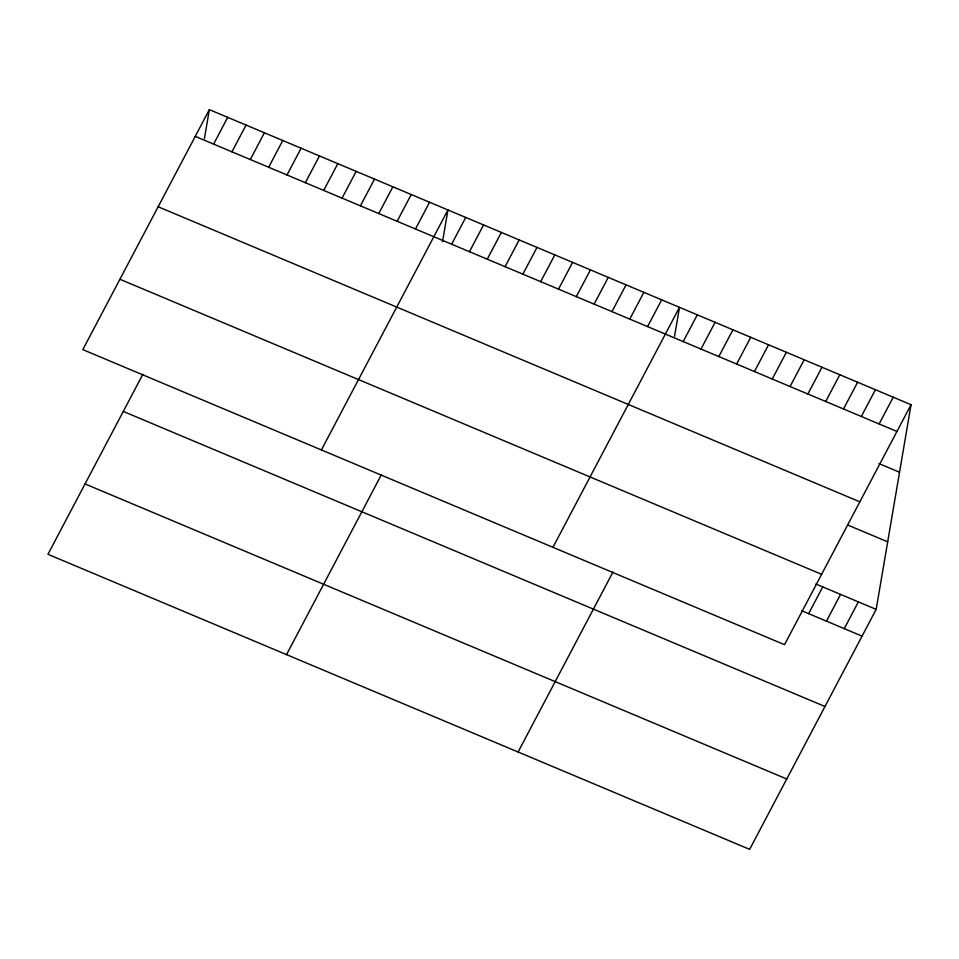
<?xml version="1.0" encoding="UTF-8"?>
<svg xmlns="http://www.w3.org/2000/svg" width="959" height="959" viewBox="0 0 959 959"><rect width="100%" height="100%" fill="white"/><g stroke="black" fill="none" stroke-linecap="round" stroke-linejoin="round"><path stroke-width="1.44" d="M204.423 138.576L209.35 109.638L911.05 404.698L876.178 609.373L749.65 849.362L47.95 554.302L142.843 374.334M442.531 241.656L447.937 209.961L321.397 449.951M674.561 336.273L679.487 307.324L552.959 547.313M209.35 109.638L82.822 349.627L784.522 644.688L911.05 404.698M213.605 144.102L227.703 117.346M231.958 151.822L246.055 125.066M250.299 159.542L264.408 132.786M268.652 167.262L282.761 140.505M287.005 174.97L301.114 148.213M305.358 182.69L319.467 155.933M323.71 190.409L337.82 163.653M342.063 198.129L356.173 171.373M360.416 205.837L374.525 179.093M378.769 213.557L392.878 186.801M397.122 221.277L411.231 194.521M415.475 228.997L429.584 202.241M451.641 244.197L465.738 217.441M469.454 251.69L483.552 224.933M487.256 259.182L501.365 232.426M286.525 654.625L381.418 474.657M505.069 266.674L519.179 239.918M522.883 274.166L536.992 247.41M540.696 281.646L554.805 254.902M558.51 289.138L572.619 262.382M576.323 296.631L590.432 269.875M594.136 304.123L608.246 277.367M611.95 311.615L626.059 284.859M629.763 319.107L643.861 292.351M647.577 326.587L661.674 299.843M683.192 341.572L697.301 314.816M701.005 349.064L715.114 322.308M718.818 356.556L732.928 329.8M518.088 752L612.969 572.02M736.632 364.048L750.741 337.292M754.445 371.529L768.555 344.784M772.259 379.021L786.368 352.265M790.072 386.513L804.181 359.757M807.886 394.005L821.983 367.249M825.699 401.497L839.796 374.741M843.512 408.99L857.61 382.233M861.314 416.47L875.423 389.726M879.127 423.962L893.237 397.206M808.629 613.664L822.738 586.908M826.442 621.156L840.552 594.4M844.256 628.636L858.365 601.892M195.252 136.394L896.941 431.454M878.995 463.605L899.542 472.248M158.151 206.76L859.839 501.821M847.948 525.124L887.686 541.835M119.923 279.261L821.623 574.321M815.893 584.031L876.178 609.373M801.784 610.775L862.069 636.129M123.279 411.435L824.968 706.495M85.051 483.935L786.752 778.996"/></g></svg>
